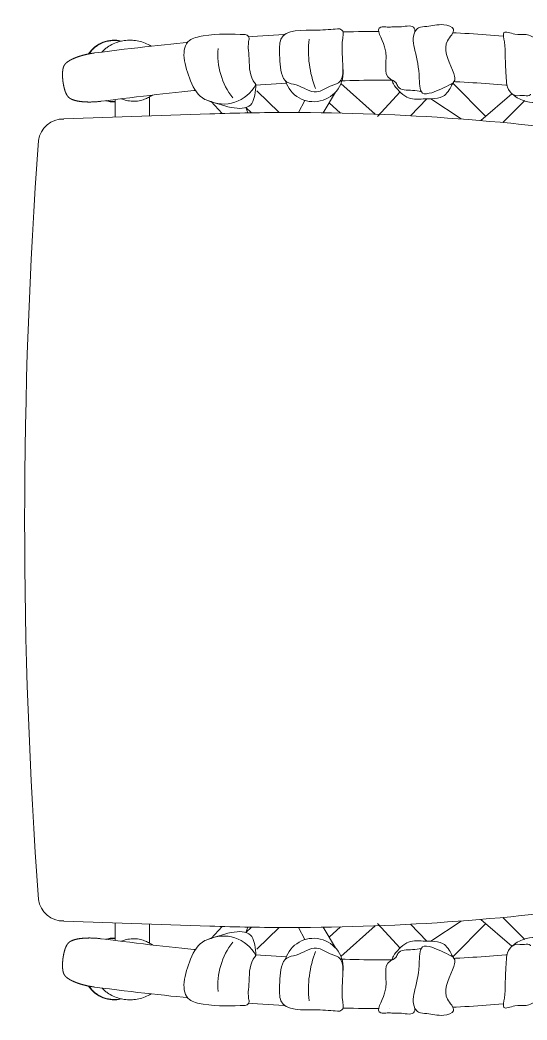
# Model space of a CAD drawing. Header units: centimetres. Extents: x 5488 to 20269, y -31398 to -19684.
# Drawn here: x 16809.1 to 16840.2, y -23643.2 to -23581.8 of the extents above; entities that cross this region are included whole.
import ezdxf

# ---------------------------------------------------------------- set-up
doc = ezdxf.new("R2010")
doc.units = ezdxf.units.CM
doc.set_wipeout_variables(frame=1)
doc.layers.add('wipeout', color=7, linetype='Continuous', true_color=0xffffff)
doc.layers.add('xxx_Auto_Tefris_Tefris', color=32, linetype='Continuous', lineweight=15)

# ---------------------------------------------------------------- blocks, each defined once
blk = doc.blocks.new('A$C3D946979')
blk.add_wipeout([(-24.741, 5.566), (-25.68, 5.564), (-25.748, 4.918), (-25.716, 3.357), (-25.716, 2.826), (-26.502, 2.438), (-27.383, 2.326), (-28.086, 2.326), (-28.311, 2.93), (-28.601, 3.809), (-29.309, 4.488), (-29.695, 5.843), (-29.452, 7.385), (-29.133, 8.266), (-29.803, 10.535), (-30.711, 24.967), (-28.803, 38.793), (-26.624, 45.419), (-24.671, 48.868), (-25.579, 50.774), (-25.942, 52.816), (-26.426, 53.969), (-26.283, 55.183), (-25.783, 55.754), (-24.943, 56.218), (-24.05, 56.254), (-22.8, 55.629), (-22.389, 55.545), (-22.478, 56.955), (-22.746, 57.74), (-22.836, 58.186), (-22.375, 59.432), (-21.814, 60.485), (-21.355, 60.967), (-20.627, 61.24), (-19.83, 61.16), (-18.464, 61.08), (-16.709, 60.967), (-14.828, 61.053), (-12.412, 61.338), (-10.698, 61.302), (-7.18, 60.909), (-4.608, 60.695), (-2.929, 60.892), (-1, 61.356), (1.239, 61.73), (3.954, 61.73), (6.829, 61.445), (9.336, 61.318), (13.658, 61.354), (16.605, 60.961), (20.927, 59.783), (22.413, 59.096), (22.842, 58.186), (22.753, 57.74), (22.485, 56.955), (22.395, 55.545), (22.806, 55.629), (24.056, 56.254), (24.949, 56.218), (25.789, 55.754), (26.289, 55.183), (26.432, 53.969), (25.948, 52.816), (25.585, 50.774), (24.677, 48.868), (26.63, 45.419), (28.809, 38.793), (30.718, 24.967), (29.809, 10.535), (29.139, 8.266), (29.459, 7.385), (29.701, 5.843), (29.315, 4.488), (28.607, 3.809), (28.318, 2.93), (28.093, 2.326), (27.389, 2.326), (26.509, 2.438), (25.723, 2.826), (25.723, 3.357), (25.754, 4.918), (25.686, 5.564), (24.747, 5.564), (24.727, 2.259), (24.279, 1.374), (23.31, 0.855), (22.777, 0.817), (11.397, 0.204), (0.003, 0), (-11.658, 0.214), (-23.312, 0.641), (-23.838, 1.023), (-24.273, 1.374), (-24.537, 1.827), (-24.629, 2.343)]).dxf.layer = 'wipeout'
at = {"color": 0}
for p, q in [((-25.759, 30.732), (-24.412, 29.371)), ((25.765, 30.732), (24.419, 29.371)), ((-26.178, 29.934), (-24.533, 28.028)), ((26.184, 29.934), (24.539, 28.028)), ((-26.836, 26.298), (-24.79, 28.327)), ((26.842, 26.298), (24.796, 28.327)), ((-25.867, 24.946), (-24.631, 26.805)), ((25.873, 24.946), (24.637, 26.805)), ((-25.862, 24.696), (-24.831, 23.705)), ((25.868, 24.696), (24.837, 23.705)), ((-26.291, 23.06), (-24.783, 21.683)), ((26.297, 23.06), (24.789, 21.683)), ((-26.816, 19.43), (-24.93, 21.538)), ((26.822, 19.43), (24.936, 21.538)), ((-26.276, 19.087), (-25.015, 18.328)), ((-25.626, 18.696), (-24.995, 19.399)), ((25.632, 18.696), (25.001, 19.399)), ((26.283, 19.087), (25.021, 18.328)), ((-25.776, 17.215), (-25.029, 16.812)), ((25.782, 17.215), (25.035, 16.812)), ((-26.369, 14.252), (-25.028, 15.625)), ((26.375, 14.252), (25.035, 15.625)), ((-25.333, 13.589), (-25.011, 13.937)), ((-25.333, 13.589), (-25.006, 13.704)), ((25.339, 13.589), (25.013, 13.704)), ((25.339, 13.589), (25.017, 13.937)), ((-25.696, 11.455), (-24.969, 12.124)), ((25.702, 11.455), (24.975, 12.124))]:
    blk.add_line(p, q, dxfattribs=at)
at = {"color": 0, "linetype": 'Continuous'}
for p, q in [((-30.012, 22.393), (-30.012, 22.393)), ((30.018, 22.393), (30.018, 22.393)), ((-24.945, 11.385), (-24.945, 11.385)), ((-24.945, 11.385), (-24.631, 2.415)), ((24.951, 11.385), (24.637, 2.415)), ((24.951, 11.385), (24.951, 11.385)), ((-25.985, 7.664), (-24.815, 7.664)), ((25.991, 7.664), (24.821, 7.664)), ((-24.741, 5.564), (-25.829, 5.564)), ((-24.741, 5.564), (-25.829, 5.564)), ((24.747, 5.564), (25.835, 5.564)), ((24.747, 5.564), (25.835, 5.564)), ((-24.631, 2.415), (-24.631, 2.415)), ((24.637, 2.415), (24.637, 2.415))]:
    blk.add_line(p, q, dxfattribs=at)
for points in [[(-26.701, 29.627), (-26.707, 29.557), (-26.729, 29.307), (-26.751, 29.056), (-26.771, 28.803), (-26.791, 28.549), (-26.81, 28.294), (-26.828, 28.037), (-26.845, 27.78), (-26.861, 27.52), (-26.877, 27.26), (-26.892, 26.998), (-26.906, 26.734), (-26.919, 26.47), (-26.924, 26.379)], [(26.707, 29.627), (26.713, 29.557), (26.735, 29.307), (26.757, 29.056), (26.777, 28.803), (26.797, 28.549), (26.816, 28.294), (26.834, 28.037), (26.851, 27.78), (26.868, 27.52), (26.883, 27.26), (26.898, 26.998), (26.912, 26.734), (26.926, 26.47), (26.93, 26.379)], [(-29.925, 26.292), (-29.915, 26.508), (-29.902, 26.776), (-29.888, 27.043), (-29.873, 27.308), (-29.858, 27.573), (-29.841, 27.835), (-29.824, 28.097), (-29.806, 28.357), (-29.788, 28.616), (-29.768, 28.874), (-29.748, 29.131), (-29.727, 29.386), (-29.726, 29.405)], [(29.931, 26.292), (29.921, 26.508), (29.908, 26.776), (29.894, 27.043), (29.879, 27.308), (29.864, 27.573), (29.847, 27.835), (29.83, 28.097), (29.813, 28.357), (29.794, 28.616), (29.774, 28.874), (29.754, 29.131), (29.733, 29.386), (29.732, 29.405)], [(-27.017, 22.588), (-27.018, 22.389)], [(-27.018, 22.389), (-27.018, 22.226), (-27.017, 21.95), (-27.016, 21.672), (-27.014, 21.392), (-27.011, 21.111), (-27.007, 20.828), (-27.002, 20.544), (-26.997, 20.258), (-26.99, 19.97), (-26.983, 19.681), (-26.975, 19.4)], [(27.024, 22.389), (27.024, 22.226), (27.023, 21.95), (27.022, 21.672), (27.02, 21.392), (27.017, 21.111), (27.013, 20.828), (27.008, 20.544), (27.003, 20.258), (26.997, 19.97), (26.989, 19.681), (26.982, 19.4)], [(27.024, 22.588), (27.024, 22.389)], [(-29.975, 19.556), (-29.976, 19.616), (-29.984, 19.913), (-29.99, 20.208), (-29.996, 20.501), (-30, 20.793), (-30.004, 21.083), (-30.007, 21.371), (-30.01, 21.658), (-30.01, 21.751)], [(29.981, 19.556), (29.982, 19.616), (29.99, 19.913), (29.996, 20.208), (30.002, 20.501), (30.007, 20.793), (30.011, 21.083), (30.014, 21.371), (30.016, 21.658), (30.016, 21.751)], [(-26.829, 16.077), (-26.829, 16.077), (-26.81, 15.765), (-26.791, 15.45), (-26.77, 15.133), (-26.749, 14.814), (-26.726, 14.492), (-26.704, 14.181)], [(26.835, 16.077), (26.835, 16.077), (26.816, 15.765), (26.797, 15.45), (26.776, 15.133), (26.755, 14.814), (26.732, 14.492), (26.71, 14.181)], [(-29.674, 13.756), (-29.69, 13.974), (-29.714, 14.305), (-29.737, 14.634), (-29.759, 14.961), (-29.78, 15.284), (-29.8, 15.606), (-29.819, 15.926), (-29.821, 15.964)], [(29.68, 13.756), (29.696, 13.974), (29.72, 14.305), (29.743, 14.634), (29.765, 14.961), (29.786, 15.284), (29.806, 15.606), (29.825, 15.926), (29.827, 15.964)], [(-26.383, 10.49), (-26.373, 10.386), (-26.336, 10.019), (-26.297, 9.646), (-26.257, 9.268), (-26.216, 8.885), (-26.174, 8.496), (-26.13, 8.1), (-26.084, 7.699), (-26.037, 7.291), (-25.988, 6.875), (-25.938, 6.453), (-25.885, 6.023), (-25.831, 5.585), (-25.776, 5.139), (-25.72, 4.697)], [(26.389, 10.49), (26.379, 10.386), (26.342, 10.019), (26.303, 9.646), (26.264, 9.268), (26.222, 8.885), (26.18, 8.496), (26.136, 8.1), (26.09, 7.699), (26.043, 7.291), (25.994, 6.875), (25.944, 6.453), (25.892, 6.023), (25.838, 5.585), (25.782, 5.139), (25.726, 4.697)], [(-28.688, 4.307), (-28.746, 4.767), (-28.803, 5.221), (-28.858, 5.668), (-28.911, 6.105), (-28.963, 6.535), (-29.012, 6.958), (-29.06, 7.374), (-29.107, 7.783), (-29.151, 8.186), (-29.195, 8.583), (-29.237, 8.973), (-29.277, 9.358), (-29.316, 9.738), (-29.343, 10.002)], [(28.694, 4.307), (28.752, 4.767), (28.809, 5.221), (28.864, 5.668), (28.917, 6.105), (28.969, 6.535), (29.018, 6.958), (29.066, 7.374), (29.113, 7.783), (29.158, 8.186), (29.201, 8.583), (29.243, 8.973), (29.283, 9.358), (29.322, 9.738), (29.349, 10.002)], [(-28.024, 2.509), (-28.027, 2.512), (-28.031, 2.516), (-28.035, 2.519), (-28.039, 2.523), (-28.043, 2.527), (-28.046, 2.53), (-28.05, 2.534), (-28.054, 2.539), (-28.059, 2.543), (-28.063, 2.547), (-28.067, 2.552), (-28.071, 2.556), (-28.076, 2.561), (-28.08, 2.566), (-28.084, 2.571), (-28.089, 2.576), (-28.093, 2.581), (-28.098, 2.587), (-28.103, 2.592), (-28.107, 2.598), (-28.112, 2.604), (-28.117, 2.61), (-28.122, 2.616), (-28.127, 2.622), (-28.132, 2.628), (-28.137, 2.635), (-28.142, 2.642), (-28.147, 2.648), (-28.152, 2.655), (-28.157, 2.663), (-28.162, 2.67), (-28.167, 2.677), (-28.172, 2.685), (-28.177, 2.692), (-28.182, 2.7), (-28.188, 2.708), (-28.193, 2.716), (-28.198, 2.724), (-28.203, 2.732), (-28.208, 2.74), (-28.214, 2.749), (-28.219, 2.758), (-28.224, 2.766), (-28.229, 2.775), (-28.235, 2.784), (-28.24, 2.794), (-28.245, 2.803), (-28.251, 2.812), (-28.256, 2.822), (-28.261, 2.832), (-28.266, 2.842), (-28.272, 2.852), (-28.277, 2.862), (-28.282, 2.872), (-28.288, 2.882), (-28.293, 2.893), (-28.298, 2.903), (-28.304, 2.914), (-28.309, 2.925), (-28.314, 2.936), (-28.319, 2.947), (-28.325, 2.958), (-28.33, 2.969), (-28.335, 2.981), (-28.34, 2.992), (-28.345, 3.004), (-28.351, 3.015), (-28.356, 3.027), (-28.361, 3.039), (-28.366, 3.051), (-28.371, 3.063), (-28.376, 3.076), (-28.381, 3.088), (-28.386, 3.1), (-28.392, 3.113), (-28.397, 3.126), (-28.402, 3.138), (-28.407, 3.151), (-28.412, 3.164), (-28.417, 3.178), (-28.422, 3.191), (-28.427, 3.204), (-28.432, 3.218), (-28.436, 3.232), (-28.441, 3.245), (-28.446, 3.259), (-28.451, 3.273), (-28.456, 3.288), (-28.461, 3.302), (-28.466, 3.316), (-28.471, 3.331), (-28.476, 3.346), (-28.481, 3.361), (-28.485, 3.376), (-28.49, 3.391), (-28.495, 3.406), (-28.5, 3.422), (-28.505, 3.438), (-28.509, 3.454), (-28.514, 3.47), (-28.519, 3.486), (-28.524, 3.502), (-28.528, 3.519), (-28.533, 3.535), (-28.538, 3.552), (-28.542, 3.569), (-28.547, 3.587), (-28.552, 3.604), (-28.556, 3.622), (-28.561, 3.64), (-28.565, 3.658), (-28.57, 3.676), (-28.574, 3.694), (-28.579, 3.713), (-28.583, 3.732), (-28.588, 3.751), (-28.592, 3.77), (-28.597, 3.789), (-28.601, 3.809), (-28.606, 3.829), (-28.61, 3.849), (-28.614, 3.87), (-28.619, 3.89), (-28.623, 3.911), (-28.627, 3.932), (-28.631, 3.954), (-28.635, 3.975), (-28.639, 3.997), (-28.643, 4.02), (-28.648, 4.042), (-28.651, 4.065), (-28.655, 4.088), (-28.659, 4.111), (-28.663, 4.135), (-28.667, 4.159), (-28.671, 4.183), (-28.674, 4.208), (-28.678, 4.232), (-28.681, 4.258), (-28.685, 4.283), (-28.688, 4.307)], [(-25.72, 4.697), (-25.715, 4.657), (-25.71, 4.615), (-25.705, 4.573), (-25.701, 4.53), (-25.697, 4.488), (-25.693, 4.445), (-25.69, 4.403), (-25.687, 4.36), (-25.684, 4.318), (-25.681, 4.275), (-25.679, 4.233), (-25.677, 4.192), (-25.676, 4.15), (-25.675, 4.109), (-25.674, 4.069), (-25.673, 4.029), (-25.673, 3.99), (-25.673, 3.974)], [(25.726, 4.697), (25.721, 4.657), (25.716, 4.615), (25.711, 4.573), (25.707, 4.53), (25.703, 4.488), (25.699, 4.445), (25.696, 4.403), (25.693, 4.36), (25.69, 4.318), (25.688, 4.275), (25.685, 4.233), (25.684, 4.192), (25.682, 4.15), (25.681, 4.109), (25.68, 4.069), (25.68, 4.029), (25.679, 3.99), (25.679, 3.974)], [(28.03, 2.509), (28.034, 2.512), (28.037, 2.516), (28.041, 2.519), (28.045, 2.523), (28.049, 2.527), (28.053, 2.53), (28.057, 2.534), (28.061, 2.539), (28.065, 2.543), (28.069, 2.547), (28.073, 2.552), (28.077, 2.556), (28.082, 2.561), (28.086, 2.566), (28.091, 2.571), (28.095, 2.576), (28.1, 2.581), (28.104, 2.587), (28.109, 2.592), (28.114, 2.598), (28.118, 2.604), (28.123, 2.61), (28.128, 2.616), (28.133, 2.622), (28.138, 2.628), (28.143, 2.635), (28.148, 2.642), (28.153, 2.648), (28.158, 2.655), (28.163, 2.663), (28.168, 2.67), (28.173, 2.677), (28.178, 2.685), (28.183, 2.692), (28.189, 2.7), (28.194, 2.708), (28.199, 2.716), (28.204, 2.724), (28.209, 2.732), (28.214, 2.74), (28.22, 2.749), (28.225, 2.758), (28.23, 2.766), (28.235, 2.775), (28.241, 2.784), (28.246, 2.794), (28.251, 2.803), (28.257, 2.812), (28.262, 2.822), (28.267, 2.832), (28.273, 2.842), (28.278, 2.852), (28.283, 2.862), (28.289, 2.872), (28.294, 2.882), (28.299, 2.893), (28.304, 2.903), (28.31, 2.914), (28.315, 2.925), (28.32, 2.936), (28.325, 2.947), (28.331, 2.958), (28.336, 2.969), (28.341, 2.981), (28.346, 2.992), (28.352, 3.004), (28.357, 3.015), (28.362, 3.027), (28.367, 3.039), (28.372, 3.051), (28.377, 3.063), (28.382, 3.076), (28.388, 3.088), (28.393, 3.1), (28.398, 3.113), (28.403, 3.126), (28.408, 3.138), (28.413, 3.151), (28.418, 3.164), (28.423, 3.178), (28.428, 3.191), (28.433, 3.204), (28.438, 3.218), (28.443, 3.232), (28.448, 3.245), (28.452, 3.259), (28.457, 3.273), (28.462, 3.288), (28.467, 3.302), (28.472, 3.316), (28.477, 3.331), (28.482, 3.346), (28.487, 3.361), (28.491, 3.376), (28.496, 3.391), (28.501, 3.406), (28.506, 3.422), (28.511, 3.438), (28.515, 3.454), (28.52, 3.47), (28.525, 3.486), (28.53, 3.502), (28.534, 3.519), (28.539, 3.535), (28.544, 3.552), (28.548, 3.569), (28.553, 3.587), (28.558, 3.604), (28.562, 3.622), (28.567, 3.64), (28.572, 3.658), (28.576, 3.676), (28.581, 3.694), (28.585, 3.713), (28.59, 3.732), (28.594, 3.751), (28.599, 3.77), (28.603, 3.789), (28.607, 3.809), (28.612, 3.829), (28.616, 3.849), (28.62, 3.87), (28.625, 3.89), (28.629, 3.911), (28.633, 3.932), (28.637, 3.954), (28.641, 3.975), (28.646, 3.997), (28.65, 4.02), (28.654, 4.042), (28.658, 4.065), (28.662, 4.088), (28.665, 4.111), (28.669, 4.135), (28.673, 4.159), (28.677, 4.183), (28.68, 4.208), (28.684, 4.232), (28.687, 4.258), (28.691, 4.283), (28.694, 4.307)], [(-25.673, 3.974), (-25.673, 3.957), (-25.673, 3.939), (-25.674, 3.92), (-25.674, 3.902), (-25.674, 3.885), (-25.674, 3.867), (-25.675, 3.85), (-25.675, 3.833), (-25.676, 3.817), (-25.676, 3.8), (-25.677, 3.784), (-25.678, 3.768), (-25.678, 3.752), (-25.679, 3.736), (-25.68, 3.721), (-25.681, 3.705), (-25.682, 3.69), (-25.683, 3.675), (-25.684, 3.66), (-25.685, 3.645), (-25.686, 3.63), (-25.687, 3.616), (-25.688, 3.601), (-25.689, 3.587), (-25.691, 3.572), (-25.692, 3.558), (-25.693, 3.544), (-25.695, 3.53), (-25.696, 3.516), (-25.697, 3.502), (-25.699, 3.488), (-25.701, 3.475), (-25.702, 3.461), (-25.704, 3.448), (-25.705, 3.434), (-25.707, 3.421), (-25.709, 3.408), (-25.711, 3.395), (-25.713, 3.382), (-25.714, 3.369), (-25.716, 3.357), (-25.718, 3.344), (-25.72, 3.332), (-25.722, 3.319), (-25.724, 3.307), (-25.727, 3.295), (-25.729, 3.283), (-25.731, 3.271), (-25.733, 3.259), (-25.735, 3.247), (-25.738, 3.236), (-25.74, 3.224), (-25.742, 3.213), (-25.745, 3.202), (-25.747, 3.191), (-25.75, 3.18), (-25.752, 3.169), (-25.755, 3.158), (-25.757, 3.147), (-25.76, 3.137), (-25.763, 3.126), (-25.765, 3.116), (-25.768, 3.106), (-25.771, 3.096), (-25.773, 3.086), (-25.776, 3.076), (-25.779, 3.066), (-25.782, 3.057), (-25.784, 3.048), (-25.787, 3.038), (-25.79, 3.029), (-25.793, 3.02), (-25.796, 3.012), (-25.799, 3.003), (-25.802, 2.994), (-25.805, 2.986), (-25.808, 2.978), (-25.81, 2.969), (-25.813, 2.961), (-25.816, 2.953), (-25.819, 2.946), (-25.822, 2.938), (-25.826, 2.931), (-25.829, 2.923), (-25.832, 2.916), (-25.835, 2.909), (-25.838, 2.902), (-25.841, 2.895), (-25.844, 2.889), (-25.847, 2.882), (-25.849, 2.876), (-25.852, 2.87), (-25.855, 2.864), (-25.858, 2.858), (-25.861, 2.852), (-25.864, 2.847), (-25.867, 2.841), (-25.87, 2.836), (-25.872, 2.831), (-25.875, 2.826), (-25.878, 2.821), (-25.881, 2.816), (-25.883, 2.812), (-25.886, 2.807), (-25.889, 2.803), (-25.891, 2.799), (-25.894, 2.794), (-25.896, 2.79), (-25.899, 2.786), (-25.901, 2.782), (-25.904, 2.778), (-25.907, 2.775), (-25.909, 2.771), (-25.912, 2.767), (-25.914, 2.764), (-25.917, 2.76), (-25.919, 2.757), (-25.922, 2.753), (-25.924, 2.75), (-25.927, 2.747), (-25.929, 2.743), (-25.932, 2.74), (-25.934, 2.737), (-25.937, 2.734), (-25.939, 2.73), (-25.942, 2.727), (-25.945, 2.724), (-25.947, 2.721), (-25.95, 2.718), (-25.953, 2.715), (-25.955, 2.712), (-25.958, 2.708), (-25.961, 2.705), (-25.964, 2.702), (-25.967, 2.699), (-25.97, 2.696), (-25.973, 2.693), (-25.976, 2.69), (-25.979, 2.687), (-25.982, 2.683), (-25.986, 2.68), (-25.989, 2.677), (-25.992, 2.674), (-25.996, 2.671), (-25.999, 2.668), (-26.003, 2.664), (-26.006, 2.661), (-26.01, 2.658), (-26.014, 2.655), (-26.018, 2.652), (-26.021, 2.649), (-26.025, 2.646), (-26.029, 2.643), (-26.033, 2.64), (-26.037, 2.637), (-26.041, 2.634), (-26.045, 2.631), (-26.049, 2.628), (-26.054, 2.625), (-26.058, 2.622), (-26.062, 2.619), (-26.067, 2.616), (-26.071, 2.613), (-26.076, 2.61), (-26.08, 2.607), (-26.085, 2.604), (-26.09, 2.601), (-26.095, 2.598), (-26.1, 2.595), (-26.105, 2.592), (-26.11, 2.589), (-26.115, 2.586), (-26.121, 2.583), (-26.126, 2.579), (-26.132, 2.576), (-26.137, 2.573), (-26.143, 2.57), (-26.149, 2.567), (-26.155, 2.564), (-26.162, 2.561), (-26.168, 2.558), (-26.175, 2.554), (-26.181, 2.551), (-26.188, 2.548), (-26.195, 2.545), (-26.202, 2.541), (-26.21, 2.538), (-26.218, 2.535), (-26.226, 2.531), (-26.234, 2.528), (-26.243, 2.524), (-26.251, 2.52), (-26.26, 2.517), (-26.27, 2.513), (-26.279, 2.509), (-26.288, 2.506), (-26.298, 2.502), (-26.307, 2.499), (-26.317, 2.495)], [(25.679, 3.974), (25.679, 3.957), (25.68, 3.939), (25.68, 3.92), (25.68, 3.902), (25.68, 3.885), (25.681, 3.867), (25.681, 3.85), (25.681, 3.833), (25.682, 3.817), (25.683, 3.8), (25.683, 3.784), (25.684, 3.768), (25.685, 3.752), (25.685, 3.736), (25.686, 3.721), (25.687, 3.705), (25.688, 3.69), (25.689, 3.675), (25.69, 3.66), (25.691, 3.645), (25.692, 3.63), (25.693, 3.616), (25.694, 3.601), (25.695, 3.587), (25.697, 3.572), (25.698, 3.558), (25.699, 3.544), (25.701, 3.53), (25.702, 3.516), (25.704, 3.502), (25.705, 3.488), (25.707, 3.475), (25.708, 3.461), (25.71, 3.448), (25.712, 3.434), (25.713, 3.421), (25.715, 3.408), (25.717, 3.395), (25.719, 3.382), (25.721, 3.369), (25.723, 3.357), (25.725, 3.344), (25.727, 3.332), (25.729, 3.319), (25.731, 3.307), (25.733, 3.295), (25.735, 3.283), (25.737, 3.271), (25.739, 3.259), (25.742, 3.247), (25.744, 3.236), (25.746, 3.224), (25.749, 3.213), (25.751, 3.202), (25.753, 3.191), (25.756, 3.18), (25.758, 3.169), (25.761, 3.158), (25.763, 3.147), (25.766, 3.137), (25.769, 3.126), (25.771, 3.116), (25.774, 3.106), (25.777, 3.096), (25.779, 3.086), (25.782, 3.076), (25.785, 3.066), (25.788, 3.057), (25.791, 3.048), (25.793, 3.038), (25.796, 3.029), (25.799, 3.02), (25.802, 3.012), (25.805, 3.003), (25.808, 2.994), (25.811, 2.986), (25.814, 2.978), (25.817, 2.969), (25.82, 2.961), (25.823, 2.953), (25.826, 2.946), (25.829, 2.938), (25.832, 2.931), (25.835, 2.923), (25.838, 2.916), (25.841, 2.909), (25.844, 2.902), (25.847, 2.895), (25.85, 2.889), (25.853, 2.882), (25.856, 2.876), (25.859, 2.87), (25.861, 2.864), (25.864, 2.858), (25.867, 2.852), (25.87, 2.847), (25.873, 2.841), (25.876, 2.836), (25.879, 2.831), (25.881, 2.826), (25.884, 2.821), (25.887, 2.816), (25.889, 2.812), (25.892, 2.807), (25.895, 2.803), (25.897, 2.799), (25.9, 2.794), (25.902, 2.79), (25.905, 2.786), (25.908, 2.782), (25.91, 2.778), (25.913, 2.775), (25.915, 2.771), (25.918, 2.767), (25.92, 2.764), (25.923, 2.76), (25.925, 2.757), (25.928, 2.753), (25.93, 2.75), (25.933, 2.747), (25.935, 2.743), (25.938, 2.74), (25.94, 2.737), (25.943, 2.734), (25.945, 2.73), (25.948, 2.727), (25.951, 2.724), (25.953, 2.721), (25.956, 2.718), (25.959, 2.715), (25.962, 2.712), (25.964, 2.708), (25.967, 2.705), (25.97, 2.702), (25.973, 2.699), (25.976, 2.696), (25.979, 2.693), (25.982, 2.69), (25.985, 2.687), (25.988, 2.683), (25.992, 2.68), (25.995, 2.677), (25.998, 2.674), (26.002, 2.671), (26.005, 2.668), (26.009, 2.664), (26.013, 2.661), (26.016, 2.658), (26.02, 2.655), (26.024, 2.652), (26.027, 2.649), (26.031, 2.646), (26.035, 2.643), (26.039, 2.64), (26.043, 2.637), (26.047, 2.634), (26.051, 2.631), (26.056, 2.628), (26.06, 2.625), (26.064, 2.622), (26.068, 2.619), (26.073, 2.616), (26.077, 2.613), (26.082, 2.61), (26.086, 2.607), (26.091, 2.604), (26.096, 2.601), (26.101, 2.598), (26.106, 2.595), (26.111, 2.592), (26.116, 2.589), (26.121, 2.586), (26.127, 2.583), (26.132, 2.579), (26.138, 2.576), (26.144, 2.573), (26.149, 2.57), (26.155, 2.567), (26.162, 2.564), (26.168, 2.561), (26.174, 2.558), (26.181, 2.554), (26.187, 2.551), (26.194, 2.548), (26.201, 2.545), (26.209, 2.541), (26.216, 2.538), (26.224, 2.535), (26.232, 2.531), (26.24, 2.528), (26.249, 2.524), (26.258, 2.52), (26.267, 2.517), (26.276, 2.513), (26.285, 2.509), (26.294, 2.506), (26.304, 2.502), (26.313, 2.499), (26.323, 2.495)], [(-26.317, 2.495), (-26.326, 2.492), (-26.336, 2.489), (-26.346, 2.485), (-26.356, 2.482), (-26.365, 2.479), (-26.375, 2.475), (-26.385, 2.472), (-26.395, 2.469), (-26.405, 2.466), (-26.415, 2.463), (-26.425, 2.46), (-26.435, 2.457), (-26.446, 2.454), (-26.456, 2.451), (-26.466, 2.448), (-26.476, 2.445), (-26.487, 2.442), (-26.497, 2.439), (-26.508, 2.436), (-26.518, 2.434), (-26.529, 2.431), (-26.539, 2.428), (-26.55, 2.426), (-26.56, 2.423), (-26.571, 2.42), (-26.582, 2.418), (-26.593, 2.415), (-26.603, 2.413), (-26.614, 2.41), (-26.625, 2.408), (-26.636, 2.406), (-26.647, 2.403), (-26.658, 2.401), (-26.669, 2.399), (-26.68, 2.396), (-26.691, 2.394), (-26.702, 2.392), (-26.713, 2.39), (-26.724, 2.388), (-26.736, 2.385), (-26.747, 2.383), (-26.758, 2.381), (-26.769, 2.379), (-26.781, 2.377), (-26.792, 2.375), (-26.803, 2.374), (-26.815, 2.372), (-26.826, 2.37), (-26.837, 2.368), (-26.849, 2.366), (-26.86, 2.365), (-26.872, 2.363), (-26.883, 2.361), (-26.894, 2.36), (-26.906, 2.358), (-26.917, 2.356), (-26.929, 2.355), (-26.94, 2.353), (-26.952, 2.352), (-26.963, 2.351), (-26.974, 2.349), (-26.986, 2.348), (-26.997, 2.347), (-27.009, 2.345), (-27.02, 2.344), (-27.032, 2.343), (-27.043, 2.342), (-27.054, 2.341), (-27.066, 2.34), (-27.077, 2.339), (-27.089, 2.338), (-27.1, 2.337), (-27.111, 2.336), (-27.123, 2.335), (-27.134, 2.334), (-27.145, 2.333), (-27.157, 2.332), (-27.168, 2.332), (-27.179, 2.331), (-27.191, 2.33), (-27.202, 2.33), (-27.213, 2.329), (-27.224, 2.329), (-27.235, 2.328), (-27.246, 2.328), (-27.257, 2.327), (-27.269, 2.327), (-27.28, 2.327), (-27.291, 2.326), (-27.302, 2.326), (-27.312, 2.326), (-27.323, 2.326), (-27.334, 2.326), (-27.345, 2.326), (-27.356, 2.326), (-27.367, 2.326), (-27.378, 2.326), (-27.388, 2.326), (-27.399, 2.326), (-27.41, 2.326), (-27.42, 2.326), (-27.431, 2.327), (-27.441, 2.327), (-27.452, 2.328), (-27.462, 2.328), (-27.473, 2.328), (-27.483, 2.329), (-27.494, 2.33), (-27.504, 2.33), (-27.514, 2.331), (-27.525, 2.332), (-27.535, 2.332), (-27.546, 2.333), (-27.556, 2.334), (-27.566, 2.335), (-27.577, 2.336), (-27.587, 2.337), (-27.597, 2.338), (-27.607, 2.34), (-27.617, 2.341), (-27.627, 2.342), (-27.636, 2.344), (-27.646, 2.345), (-27.655, 2.347), (-27.665, 2.348), (-27.674, 2.35), (-27.682, 2.351), (-27.691, 2.353), (-27.699, 2.354), (-27.707, 2.356), (-27.714, 2.357), (-27.722, 2.359), (-27.729, 2.361), (-27.736, 2.362), (-27.743, 2.364), (-27.75, 2.366), (-27.757, 2.367), (-27.763, 2.369), (-27.769, 2.371), (-27.776, 2.373), (-27.782, 2.374), (-27.788, 2.376), (-27.794, 2.378), (-27.799, 2.38), (-27.805, 2.382), (-27.81, 2.383), (-27.816, 2.385), (-27.821, 2.387), (-27.826, 2.389), (-27.832, 2.391), (-27.837, 2.393), (-27.842, 2.395), (-27.847, 2.397), (-27.852, 2.399), (-27.856, 2.401), (-27.861, 2.403), (-27.866, 2.405), (-27.871, 2.407), (-27.875, 2.409), (-27.88, 2.411), (-27.884, 2.413), (-27.889, 2.416), (-27.893, 2.418), (-27.897, 2.42), (-27.901, 2.422), (-27.906, 2.424), (-27.91, 2.427), (-27.914, 2.429), (-27.918, 2.431), (-27.922, 2.433), (-27.925, 2.436), (-27.929, 2.438), (-27.933, 2.44), (-27.936, 2.442), (-27.94, 2.445), (-27.944, 2.447), (-27.947, 2.449), (-27.951, 2.452), (-27.954, 2.454), (-27.958, 2.456), (-27.961, 2.459), (-27.965, 2.461), (-27.968, 2.464), (-27.971, 2.466), (-27.975, 2.469), (-27.978, 2.471), (-27.982, 2.474), (-27.985, 2.476), (-27.989, 2.479), (-27.992, 2.482), (-27.995, 2.485), (-27.999, 2.487), (-28.002, 2.49), (-28.006, 2.493), (-28.009, 2.496), (-28.013, 2.499), (-28.017, 2.502), (-28.02, 2.506), (-28.024, 2.509)], [(26.323, 2.495), (26.333, 2.492), (26.342, 2.489), (26.352, 2.485), (26.362, 2.482), (26.372, 2.479), (26.381, 2.475), (26.391, 2.472), (26.401, 2.469), (26.411, 2.466), (26.421, 2.463), (26.431, 2.46), (26.442, 2.457), (26.452, 2.454), (26.462, 2.451), (26.472, 2.448), (26.483, 2.445), (26.493, 2.442), (26.503, 2.439), (26.514, 2.436), (26.524, 2.434), (26.535, 2.431), (26.545, 2.428), (26.556, 2.426), (26.567, 2.423), (26.577, 2.42), (26.588, 2.418), (26.599, 2.415), (26.61, 2.413), (26.62, 2.41), (26.631, 2.408), (26.642, 2.406), (26.653, 2.403), (26.664, 2.401), (26.675, 2.399), (26.686, 2.396), (26.697, 2.394), (26.708, 2.392), (26.719, 2.39), (26.731, 2.388), (26.742, 2.385), (26.753, 2.383), (26.764, 2.381), (26.776, 2.379), (26.787, 2.377), (26.798, 2.375), (26.809, 2.374), (26.821, 2.372), (26.832, 2.37), (26.843, 2.368), (26.855, 2.366), (26.866, 2.365), (26.878, 2.363), (26.889, 2.361), (26.9, 2.36), (26.912, 2.358), (26.923, 2.356), (26.935, 2.355), (26.946, 2.353), (26.958, 2.352), (26.969, 2.351), (26.981, 2.349), (26.992, 2.348), (27.003, 2.347), (27.015, 2.345), (27.026, 2.344), (27.038, 2.343), (27.049, 2.342), (27.061, 2.341), (27.072, 2.34), (27.083, 2.339), (27.095, 2.338), (27.106, 2.337), (27.118, 2.336), (27.129, 2.335), (27.14, 2.334), (27.152, 2.333), (27.163, 2.332), (27.174, 2.332), (27.185, 2.331), (27.197, 2.33), (27.208, 2.33), (27.219, 2.329), (27.23, 2.329), (27.241, 2.328), (27.253, 2.328), (27.264, 2.327), (27.275, 2.327), (27.286, 2.327), (27.297, 2.326), (27.308, 2.326), (27.319, 2.326), (27.33, 2.326), (27.34, 2.326), (27.351, 2.326), (27.362, 2.326), (27.373, 2.326), (27.384, 2.326), (27.394, 2.326), (27.405, 2.326), (27.416, 2.326), (27.426, 2.326), (27.437, 2.327), (27.447, 2.327), (27.458, 2.328), (27.468, 2.328), (27.479, 2.328), (27.489, 2.329), (27.5, 2.33), (27.51, 2.33), (27.521, 2.331), (27.531, 2.332), (27.541, 2.332), (27.552, 2.333), (27.562, 2.334), (27.572, 2.335), (27.583, 2.336), (27.593, 2.337), (27.603, 2.338), (27.613, 2.34), (27.623, 2.341), (27.633, 2.342), (27.643, 2.344), (27.652, 2.345), (27.662, 2.347), (27.671, 2.348), (27.68, 2.35), (27.689, 2.351), (27.697, 2.353), (27.705, 2.354), (27.713, 2.356), (27.721, 2.357), (27.728, 2.359), (27.735, 2.361), (27.742, 2.362), (27.749, 2.364), (27.756, 2.366), (27.763, 2.367), (27.769, 2.369), (27.776, 2.371), (27.782, 2.373), (27.788, 2.374), (27.794, 2.376), (27.8, 2.378), (27.805, 2.38), (27.811, 2.382), (27.817, 2.383), (27.822, 2.385), (27.827, 2.387), (27.833, 2.389), (27.838, 2.391), (27.843, 2.393), (27.848, 2.395), (27.853, 2.397), (27.858, 2.399), (27.863, 2.401), (27.867, 2.403), (27.872, 2.405), (27.877, 2.407), (27.881, 2.409), (27.886, 2.411), (27.89, 2.413), (27.895, 2.416), (27.899, 2.418), (27.903, 2.42), (27.908, 2.422), (27.912, 2.424), (27.916, 2.427), (27.92, 2.429), (27.924, 2.431), (27.928, 2.433), (27.932, 2.436), (27.935, 2.438), (27.939, 2.44), (27.943, 2.442), (27.946, 2.445), (27.95, 2.447), (27.953, 2.449), (27.957, 2.452), (27.96, 2.454), (27.964, 2.456), (27.967, 2.459), (27.971, 2.461), (27.974, 2.464), (27.978, 2.466), (27.981, 2.469), (27.984, 2.471), (27.988, 2.474), (27.991, 2.476), (27.995, 2.479), (27.998, 2.482), (28.002, 2.485), (28.005, 2.487), (28.009, 2.49), (28.012, 2.493), (28.016, 2.496), (28.019, 2.499), (28.023, 2.502), (28.026, 2.506), (28.03, 2.509)]]:
    blk.add_lwpolyline(points, dxfattribs=at)
for centre, radius, start, end in [((114.511, 16.258), 139.541, 171.47588, 179.99998), ((-114.505, 16.258), 139.541, 0.00002, 8.52412), ((114.51, 16.258), 139.539, 180, 182.00122), ((-114.503, 16.258), 139.539, 357.99878, 360), ((-27.575, 5.496), 1.896, 166.1181, 236.40585), ((-27.573, 5.505), 1.876, 345.01391, 1.77606), ((-27.575, 5.496), 1.896, 343.81557, 2.03219), ((27.581, 5.496), 1.896, 177.96781, 196.18443), ((27.579, 5.505), 1.876, 178.22394, 194.98609), ((27.581, 5.496), 1.896, 303.59415, 13.8819), ((-25.818, 4.685), 0.0996, 359.93103, 7.2593), ((25.825, 4.685), 0.0996, 172.7407, 180.06897)]:
    blk.add_arc(centre, radius, start, end, dxfattribs=at)
at = {"color": 0}
for centre, radius, start, end in [((-27.65, 31.295), 2.004, 317.25452, 49.02526), ((27.656, 31.295), 2.004, 130.97474, 222.74548), ((-29.871, 19.267), 0.307, 76.54984, 190.98573), ((-27.503, 17.756), 1.81, 287.36087, 98.41718), ((27.509, 17.756), 1.81, 81.58282, 252.63913), ((29.877, 19.267), 0.307, 349.01427, 103.45016), ((-28.805, 23.745), 6.311, 263.41176, 291.46137), ((28.811, 23.745), 6.311, 248.53863, 276.58824), ((-27.814, 12.208), 2.264, 334.47471, 62.07072), ((27.82, 12.208), 2.264, 117.92928, 205.52529), ((-29.554, 13.517), 0.266, 72.1329, 172.71193), ((29.561, 13.517), 0.266, 7.28807, 107.8671), ((-28.6, 16.2), 4.337, 265.103, 308.06332), ((28.606, 16.2), 4.337, 231.93668, 274.897), ((-23.13, 2.343), 1.498, 177.25247, 263.3283), ((23.136, 2.343), 1.498, 276.6717, 2.74753), ((0, 318.054), 318.054, 265.79808, 274.20303)]:
    blk.add_arc(centre, radius, start, end, dxfattribs=at)
for points in [[(-29.521, 31.477), (-29.818, 30.81), (-29.849, 30.105), (-29.94, 29.442), (-29.362, 29.466), (-28.522, 29.518), (-27.115, 29.583), (-26.759, 29.615), (-26.178, 29.934), (-26.079, 30.157), (-26.068, 30.71), (-26.111, 31.06), (-26.142, 31.082)], [(29.527, 31.477), (29.825, 30.81), (29.855, 30.105), (29.946, 29.442), (29.368, 29.466), (28.528, 29.518), (27.121, 29.583), (26.765, 29.615), (26.184, 29.934), (26.085, 30.157), (26.074, 30.71), (26.117, 31.06), (26.149, 31.082)], [(-29.806, 26.235), (-30.141, 26.338), (-30.42, 25.744), (-30.317, 24.695), (-30.234, 24.201), (-29.995, 23.974), (-28.842, 23.974), (-27.11, 24.241), (-26.183, 24.54), (-26.183, 24.684), (-26.636, 25.919), (-26.945, 26.392), (-27.62, 26.28), (-29.439, 25.97), (-29.806, 26.235)], [(29.812, 26.235), (30.147, 26.338), (30.426, 25.744), (30.323, 24.695), (30.241, 24.201), (30.001, 23.974), (28.849, 23.974), (27.116, 24.241), (26.19, 24.54), (26.19, 24.684), (26.642, 25.919), (26.951, 26.392), (27.626, 26.28), (29.446, 25.97), (29.812, 26.235)], [(-26.836, 26.298), (-26.083, 25.787), (-25.859, 24.486), (-25.97, 23.47), (-26.349, 23.001), (-26.791, 22.646), (-27.031, 22.554)], [(26.842, 26.298), (26.089, 25.787), (25.865, 24.486), (25.976, 23.47), (26.356, 23.001), (26.797, 22.646), (27.037, 22.554)], [(-30.014, 23.976), (-30.217, 23.933), (-30.3, 23.141), (-30.292, 22.62), (-30.272, 22.327), (-30.296, 22.054), (-30.274, 21.872), (-29.059, 22.112), (-27.08, 22.463), (-26.873, 22.799), (-26.628, 22.928), (-26.386, 23.818), (-26.309, 24.367)], [(30.021, 23.976), (30.223, 23.933), (30.306, 23.141), (30.298, 22.62), (30.278, 22.327), (30.302, 22.054), (30.28, 21.872), (29.065, 22.112), (27.086, 22.463), (26.879, 22.799), (26.634, 22.928), (26.392, 23.818), (26.315, 24.367)], [(-29.474, 13.771), (-29.121, 13.738), (-28.532, 13.775), (-26.981, 14.041), (-26.753, 14.209)], [(-26.753, 14.209), (-25.591, 13.95), (-25.771, 11.232)], [(26.76, 14.209), (25.597, 13.95), (25.777, 11.232)], [(29.481, 13.771), (29.127, 13.738), (28.538, 13.775), (26.988, 14.041), (26.76, 14.209)], [(-29.819, 13.551), (-29.736, 10.97), (-29.453, 10.117), (-26.984, 10.189), (-25.835, 11.077), (-25.771, 11.232)], [(29.825, 13.551), (29.742, 10.97), (29.459, 10.117), (26.99, 10.189), (25.841, 11.077), (25.777, 11.232)]]:
    blk.add_spline(points, degree=3, dxfattribs=at)
for points in [[(-30.172, 19.209), (-30.135, 18.872), (-30.03, 17.74), (-30.184, 15.756), (-28.926, 15.643), (-28.079, 15.68), (-26.868, 15.784), (-26.724, 16.941), (-26.011, 17.852), (-26.688, 18.7), (-26.843, 19.396), (-27.332, 19.546), (-27.784, 19.553), (-28.514, 19.506), (-29.227, 19.478), (-29.755, 19.557), (-29.808, 19.567)], [(30.178, 19.209), (30.141, 18.872), (30.036, 17.74), (30.19, 15.756), (28.932, 15.643), (28.085, 15.68), (26.874, 15.784), (26.73, 16.941), (26.017, 17.852), (26.694, 18.7), (26.85, 19.396), (27.338, 19.546), (27.79, 19.553), (28.52, 19.506), (29.233, 19.478), (29.761, 19.557), (29.814, 19.567)]]:
    blk.add_open_spline(points, degree=3, knots=[3.854023, 3.854023, 3.854023, 3.854023, 16.546227, 38.521238, 43.179211, 52.016197, 65.591116, 71.485374, 84.792764, 95.185356, 100.712243, 104.500367, 109.247904, 114.505743, 126.410231, 130.579045, 130.579045, 130.579045, 130.579045], dxfattribs=at)
at = {"color": 0, "linetype": 'Continuous'}
for points, knots in [([(-28.744, 4.75), (-28.8, 4.801), (-28.904, 4.908), (-29.082, 5.134), (-29.256, 5.437), (-29.395, 5.822), (-29.468, 6.218), (-29.477, 6.618), (-29.423, 7.016), (-29.302, 7.405), (-29.178, 7.649), (-29.105, 7.765)], [0, 0, 0, 0, 0.06949, 0.135819, 0.263024, 0.386532, 0.508371, 0.629659, 0.75125, 0.87414, 1, 1, 1, 1]), ([(-26.101, 7.849), (-26.047, 7.772), (-25.95, 7.612), (-25.873, 7.441), (-25.84, 7.355)], [0, 0, 0, 0, 0.506004, 1, 1, 1, 1]), ([(26.107, 7.849), (26.053, 7.772), (25.956, 7.612), (25.88, 7.441), (25.847, 7.355)], [0, 0, 0, 0, 0.506004, 1, 1, 1, 1]), ([(28.75, 4.75), (28.806, 4.801), (28.91, 4.908), (29.088, 5.134), (29.262, 5.437), (29.402, 5.822), (29.475, 6.218), (29.484, 6.618), (29.429, 7.016), (29.309, 7.405), (29.184, 7.649), (29.111, 7.765)], [0, 0, 0, 0, 0.06949, 0.135819, 0.263024, 0.386532, 0.508371, 0.629659, 0.75125, 0.87414, 1, 1, 1, 1]), ([(-25.84, 7.355), (-25.821, 7.305), (-25.786, 7.197), (-25.746, 7.024), (-25.722, 6.834), (-25.719, 6.637), (-25.735, 6.441), (-25.77, 6.256), (-25.817, 6.09), (-25.855, 5.986), (-25.875, 5.939)], [0, 0, 0, 0, 0.110725, 0.234448, 0.367466, 0.505091, 0.641927, 0.772786, 0.893353, 1, 1, 1, 1]), ([(25.847, 7.355), (25.827, 7.305), (25.792, 7.197), (25.752, 7.024), (25.728, 6.834), (25.725, 6.637), (25.742, 6.441), (25.776, 6.256), (25.823, 6.09), (25.862, 5.986), (25.881, 5.939)], [0, 0, 0, 0, 0.110725, 0.234448, 0.367466, 0.505091, 0.641927, 0.772786, 0.893353, 1, 1, 1, 1]), ([(-28.631, 3.954), (-28.708, 4.006), (-28.855, 4.123), (-29.046, 4.328), (-29.205, 4.56), (-29.328, 4.813), (-29.411, 5.081), (-29.454, 5.358), (-29.455, 5.639), (-29.428, 5.824), (-29.408, 5.915)], [0, 0, 0, 0, 0.12503, 0.250049, 0.375057, 0.500055, 0.625046, 0.750031, 0.875015, 1, 1, 1, 1]), ([(28.637, 3.954), (28.714, 4.006), (28.861, 4.123), (29.053, 4.328), (29.211, 4.56), (29.334, 4.813), (29.417, 5.081), (29.46, 5.358), (29.461, 5.639), (29.434, 5.824), (29.414, 5.915)], [0, 0, 0, 0, 0.12503, 0.250049, 0.375057, 0.500055, 0.625046, 0.750031, 0.875015, 1, 1, 1, 1])]:
    blk.add_open_spline(points, degree=3, knots=knots, dxfattribs=at)

msp = doc.modelspace()

# ---------------------------------------------------------------- block references
at = {"layer": 'xxx_Auto_Tefris_Tefris', "xscale": -1, "rotation": 270}
msp.add_blockref('A$C3D946979', (16809.367, -23612.525), dxfattribs=at)

doc.saveas('drawing.dxf')
